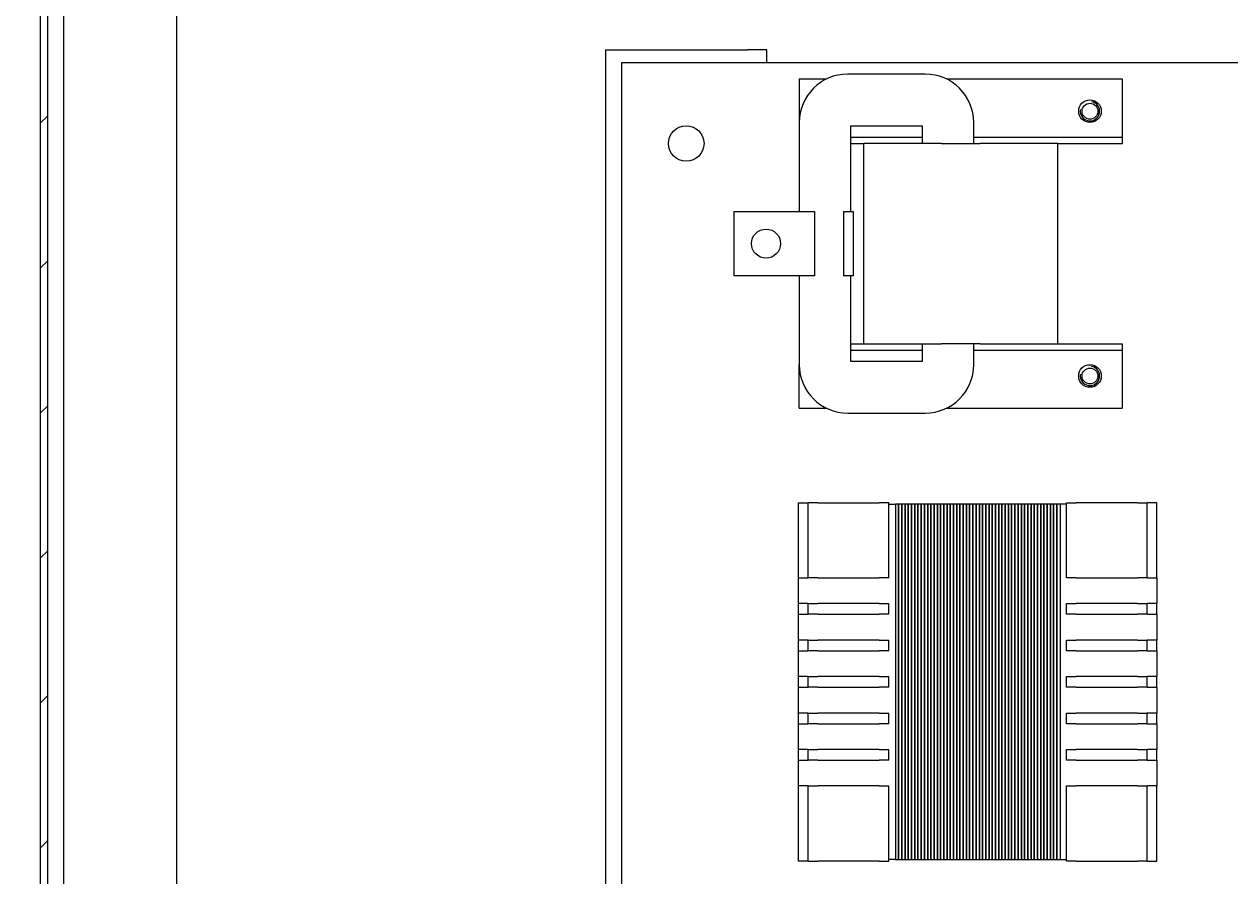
# Model space of a CAD drawing. Header units: millimetres. Extents: x 0 to 5940, y 0 to 4200.
# Drawn here: x 1788.4 to 2161.7, y 2952.2 to 3216 of the extents above; entities that cross this region are included whole.
import ezdxf

# ---------------------------------------------------------------- set-up
doc = ezdxf.new("R2010")
doc.units = ezdxf.units.MM
doc.header["$LTSCALE"] = 10
for name, color, linetype, lineweight, true_color in [('가시적인 것(ISO)', 3, 'Continuous', 5, 0x00ff00), ('가시적인 좁은 것(ISO)', 3, 'Continuous', 5, 0x00ff00), ('치수(ISO)', 2, 'Continuous', 5, 0xffff00)]:
    doc.layers.add(name, color=color, linetype=linetype, lineweight=lineweight, true_color=true_color)
doc.layers.add('해치(ISO)', color=7, linetype='Continuous', lineweight=5)
doc.styles.add('치수 텍스트_PSTEK_POSCO', font='isocp.shx')
doc.dimstyles.new('치수_PSTEK_POSCO', dxfattribs={"dimscale": 10, "dimtxt": 3.5, "dimasz": 2.5, "dimexe": 2, "dimexo": 2.5, "dimgap": 1, "dimtad": 1, "dimrnd": 1e-08, "dimdsep": 46, "dimtxsty": '치수 텍스트_PSTEK_POSCO', "dimcen": 0.09, "dimdle": 10, "dimclrd": 7, "dimclre": 7, "dimclrt": 2, "dimadec": 1, "dimazin": 2, "dimtfac": 1, "dimtmove": 0, "dimatfit": 3, "dimfxl": 1, "dimtolj": 1, "dimlwd": -1, "dimlwe": -1, "dimarcsym": 0})

# ---------------------------------------------------------------- blocks, each defined once
blk = doc.blocks.new('*D29')
at = {"layer": 'Defpoints', "color": 0, "transparency": 16777216}
for p in [(1793.36, 3525.01), (1606.82, 2775.01), (1793.36, 2775.01)]:
    blk.add_point(p, dxfattribs=at)
at = {"layer": '치수(ISO)', "color": 7, "transparency": 16777216}
for p, q in [((1768.36, 3525.01), (1586.82, 3525.01)), ((1606.82, 3500.01), (1606.82, 2800.01)), ((1768.36, 2775.01), (1586.82, 2775.01))]:
    blk.add_line(p, q, dxfattribs=at)
for points in [[(1602.65, 3500.01), (1610.99, 3500.01), (1606.82, 3525.01)], [(1602.65, 2800.01), (1610.99, 2800.01), (1606.82, 2775.01)]]:
    blk.add_solid(points, dxfattribs=at)
at = {"layer": '치수(ISO)', "color": 2, "transparency": 16777216, "insert": (1579.32, 3118.5), "char_height": 35, "attachment_point": 4, "rotation": 90, "style": '치수 텍스트_PSTEK_POSCO'}
blk.add_mtext('\\A1;750', dxfattribs=at)

msp = doc.modelspace()

# ---------------------------------------------------------------- hatches: boundary and pattern name
at = {"layer": '해치(ISO)'}
h = msp.add_hatch(dxfattribs=at)
h.set_pattern_fill('ANSI31', color=256, scale=254, style=0)
h.set_pattern_definition([(45, (0, 0), (-22.45064, 22.45064), [])])
h.paths.add_polyline_path([(2505.662, 3525.014), (2505.662, 3535.52), (2505.662, 3536.017), (2505.662, 3537.018), (2505.662, 3537.714), (2503.362, 3537.714), (2503.362, 3537.014), (2503.362, 3534.014), (2503.362, 3522.714), (2551.062, 3522.714), (2591.062, 3522.714), (2591.062, 3482.714), (2591.062, 2817.314), (2591.062, 2777.314), (2551.062, 2777.314), (2518.362, 2777.314), (2518.362, 2766.014), (2518.362, 2763.014), (2518.362, 2762.314), (2520.662, 2762.314), (2520.662, 2763.011), (2520.662, 2764.011), (2520.662, 2764.509), (2520.662, 2775.014), (2522.012, 2775.014), (2593.362, 2775.014), (2593.362, 3525.014), (2507.012, 3525.014)])
h.paths.add_polyline_path([(1793.362, 3525.014), (1793.362, 2775.014), (1860.712, 2775.014), (1862.712, 2775.014), (1866.062, 2775.014), (1866.062, 2766.014), (1866.062, 2763.014), (1866.062, 2762.314), (1868.362, 2762.314), (1868.362, 2763.011), (1868.362, 2764.011), (1868.362, 2764.509), (1868.362, 2775.014), (1868.362, 2777.314), (1835.662, 2777.314), (1795.662, 2777.314), (1795.662, 2817.314), (1795.662, 3482.714), (1795.662, 3522.714), (1835.662, 3522.714), (1883.362, 3522.714), (1883.362, 3525.014), (1883.362, 3535.52), (1883.362, 3536.017), (1883.362, 3537.018), (1883.362, 3537.714), (1881.062, 3537.714), (1881.062, 3537.014), (1881.062, 3534.014), (1881.062, 3525.014), (1877.712, 3525.014), (1875.712, 3525.014)])
h = msp.add_hatch(dxfattribs=at)
h.set_pattern_fill('ANSI31', color=256, scale=254, angle=75.00018, style=0)
h.set_pattern_definition([(120.0002, (0, 0), (-27.49626, -15.87508), [])])
edge = h.paths.add_edge_path()
edge.add_line((2554.062, 3517.714), (2581.562, 3517.714))
edge.add_ellipse((2581.562, 3513.214), major_axis=(0, 4.5), ratio=1, start_angle=270, end_angle=360, ccw=False)
edge.add_line((2586.062, 3513.214), (2586.062, 3485.714))
edge.add_ellipse((2589.062, 3485.714), major_axis=(-3, 0), ratio=1, start_angle=0, end_angle=90)
edge.add_line((2589.062, 3482.714), (2591.062, 3482.714))
edge.add_line((2591.062, 3482.714), (2591.062, 3522.714))
edge.add_line((2591.062, 3522.714), (2551.062, 3522.714))
edge.add_line((2551.062, 3522.714), (2551.062, 3520.714))
edge.add_ellipse((2554.062, 3520.714), major_axis=(-3, 0), ratio=1, start_angle=0, end_angle=90)
edge = h.paths.add_edge_path()
edge.add_line((1795.662, 3482.714), (1797.662, 3482.714))
edge.add_ellipse((1797.662, 3485.714), major_axis=(0, -3), ratio=1, start_angle=0, end_angle=90)
edge.add_line((1800.662, 3485.714), (1800.662, 3513.214))
edge.add_ellipse((1805.162, 3513.214), major_axis=(-4.5, 0), ratio=1, start_angle=270, end_angle=360, ccw=False)
edge.add_line((1805.162, 3517.714), (1832.662, 3517.714))
edge.add_ellipse((1832.662, 3520.714), major_axis=(0, -3), ratio=1, start_angle=0, end_angle=90)
edge.add_line((1835.662, 3520.714), (1835.662, 3522.714))
edge.add_line((1835.662, 3522.714), (1795.662, 3522.714))
edge.add_line((1795.662, 3522.714), (1795.662, 3482.714))
edge = h.paths.add_edge_path()
edge.add_line((1795.662, 2817.314), (1795.662, 2777.314))
edge.add_line((1795.662, 2777.314), (1835.662, 2777.314))
edge.add_line((1835.662, 2777.314), (1835.662, 2779.314))
edge.add_ellipse((1832.662, 2779.314), major_axis=(3, 0), ratio=1, start_angle=0, end_angle=90)
edge.add_line((1832.662, 2782.314), (1804.901, 2782.314))
edge.add_ellipse((1804.901, 2786.814), major_axis=(0, -4.5), ratio=1, start_angle=269.50889, end_angle=360, ccw=False)
edge.add_line((1800.401, 2786.853), (1800.636, 2814.289))
edge.add_ellipse((1797.636, 2814.314), major_axis=(3, -0.026), ratio=1, start_angle=0, end_angle=90.49111)
edge.add_line((1797.636, 2817.314), (1795.662, 2817.314))
edge = h.paths.add_edge_path()
edge.add_line((2586.088, 2814.289), (2586.323, 2786.853))
edge.add_ellipse((2581.823, 2786.814), major_axis=(4.5, 0.039), ratio=1, start_angle=269.50889, end_angle=360, ccw=False)
edge.add_line((2581.823, 2782.314), (2554.062, 2782.314))
edge.add_ellipse((2554.062, 2779.314), major_axis=(0, 3), ratio=1, start_angle=0, end_angle=90)
edge.add_line((2551.062, 2779.314), (2551.062, 2777.314))
edge.add_line((2551.062, 2777.314), (2591.062, 2777.314))
edge.add_line((2591.062, 2777.314), (2591.062, 2817.314))
edge.add_line((2591.062, 2817.314), (2589.088, 2817.314))
edge.add_ellipse((2589.088, 2814.314), major_axis=(0, 3), ratio=1, start_angle=0, end_angle=90.49111)

# ---------------------------------------------------------------- linework, layer by layer
at = {"layer": '가시적인 것(ISO)'}
for p, q in [((1793.362, 3525.014), (1793.362, 2775.014)), ((1795.662, 2777.314), (1795.662, 3522.714)), ((1800.662, 2785.303), (1800.662, 3275.014)), ((1835.662, 2817.314), (1835.662, 3275.014)), ((1968.362, 3208.014), (1968.362, 2858.014)), ((1968.362, 3208.014), (2012.362, 3208.014)), ((2018.362, 3208.014), (2012.362, 3208.014)), ((2018.362, 3204.014), (2018.362, 3208.014)), ((1973.362, 3204.014), (1973.362, 2854.014)), ((2173.362, 3204.014), (1973.362, 3204.014)), ((2067.362, 3200.514), (2043.362, 3200.514)), ((2028.362, 3199.014), (2028.362, 3185.514)), ((2028.362, 3199.014), (2036.824, 3199.014)), ((2073.9, 3199.014), (2128.362, 3199.014)), ((2128.362, 3199.014), (2128.362, 3181.014)), ((2028.362, 3185.514), (2028.362, 3158.014)), ((2044.362, 3158.014), (2044.362, 3184.514)), ((2044.362, 3184.514), (2066.362, 3184.514)), ((2066.362, 3184.514), (2066.362, 3179.014)), ((2082.362, 3179.014), (2082.362, 3185.514)), ((2044.362, 3181.014), (2066.362, 3181.014)), ((2082.362, 3181.014), (2128.362, 3181.014)), ((2128.362, 3181.014), (2128.362, 3179.014)), ((2044.362, 3179.014), (2048.362, 3179.014)), ((2072.362, 3179.014), (2048.362, 3179.014)), ((2048.362, 3117.014), (2048.362, 3179.014)), ((2072.362, 3179.014), (2084.362, 3179.014)), ((2108.362, 3179.014), (2084.362, 3179.014)), ((2108.362, 3179.014), (2128.362, 3179.014)), ((2108.362, 3117.014), (2108.362, 3179.014)), ((2008.062, 3158.014), (2033.062, 3158.014)), ((2008.062, 3158.014), (2008.062, 3138.014)), ((2033.062, 3158.014), (2033.062, 3138.014)), ((2042.062, 3158.014), (2045.062, 3158.014)), ((2042.062, 3158.014), (2042.062, 3138.014)), ((2045.062, 3158.014), (2045.062, 3138.014)), ((2033.062, 3138.014), (2008.062, 3138.014)), ((2028.362, 3138.014), (2028.362, 3110.514)), ((2045.062, 3138.014), (2042.062, 3138.014)), ((2044.362, 3111.514), (2044.362, 3138.014)), ((2044.362, 3117.014), (2048.362, 3117.014)), ((2044.362, 3115.014), (2066.362, 3115.014)), ((2048.362, 3117.014), (2072.362, 3117.014)), ((2066.362, 3117.014), (2066.362, 3111.514)), ((2084.362, 3117.014), (2072.362, 3117.014)), ((2082.362, 3110.514), (2082.362, 3117.014)), ((2082.362, 3115.014), (2128.362, 3115.014)), ((2084.362, 3117.014), (2108.362, 3117.014)), ((2108.362, 3117.014), (2128.362, 3117.014)), ((2128.362, 3117.014), (2128.362, 3115.014)), ((2128.362, 3115.014), (2128.362, 3097.014)), ((2028.362, 3097.014), (2028.362, 3110.514)), ((2066.362, 3111.514), (2044.362, 3111.514)), ((2028.362, 3097.014), (2036.824, 3097.014)), ((2043.362, 3095.514), (2067.362, 3095.514)), ((2073.9, 3097.014), (2128.362, 3097.014)), ((2028.112, 3067.764), (2031.112, 3067.764)), ((2028.112, 3044.514), (2028.112, 3067.764)), ((2034.112, 3067.764), (2031.112, 3067.764)), ((2031.112, 3044.514), (2031.112, 3067.764)), ((2034.112, 3067.764), (2053.112, 3067.764)), ((2056.112, 3067.764), (2053.112, 3067.764)), ((2056.112, 3044.514), (2056.112, 3067.764)), ((2056.112, 3067.264), (2058.112, 3067.264)), ((2058.112, 3067.364), (2059.112, 3067.364)), ((2058.112, 3067.364), (2058.112, 3067.264)), ((2058.112, 3067.264), (2058.112, 2957.264)), ((2059.112, 3067.364), (2060.112, 3067.364)), ((2059.112, 3067.364), (2059.112, 2957.164)), ((2059.112, 2957.164), (2059.112, 3067.364)), ((2060.112, 3067.364), (2061.112, 3067.364)), ((2060.112, 3067.364), (2060.112, 2957.164)), ((2060.112, 2957.164), (2060.112, 3067.364)), ((2061.112, 3067.364), (2062.112, 3067.364)), ((2061.112, 3067.364), (2061.112, 2957.164)), ((2061.112, 2957.164), (2061.112, 3067.364)), ((2062.112, 3067.364), (2063.112, 3067.364)), ((2062.112, 3067.364), (2062.112, 2957.164)), ((2062.112, 2957.164), (2062.112, 3067.364)), ((2063.112, 3067.364), (2064.112, 3067.364)), ((2063.112, 3067.364), (2063.112, 2957.164)), ((2063.112, 2957.164), (2063.112, 3067.364)), ((2064.112, 3067.364), (2065.112, 3067.364)), ((2064.112, 3067.364), (2064.112, 2957.164)), ((2064.112, 2957.164), (2064.112, 3067.364)), ((2065.112, 3067.364), (2066.112, 3067.364)), ((2065.112, 3067.364), (2065.112, 2957.164)), ((2065.112, 2957.164), (2065.112, 3067.364)), ((2066.112, 3067.364), (2067.112, 3067.364)), ((2066.112, 3067.364), (2066.112, 2957.164)), ((2066.112, 2957.164), (2066.112, 3067.364)), ((2067.112, 3067.364), (2068.112, 3067.364)), ((2067.112, 3067.364), (2067.112, 2957.164)), ((2067.112, 2957.164), (2067.112, 3067.364)), ((2068.112, 3067.364), (2069.112, 3067.364)), ((2068.112, 3067.364), (2068.112, 2957.164)), ((2068.112, 2957.164), (2068.112, 3067.364)), ((2069.112, 2957.164), (2069.112, 3067.364)), ((2069.113, 3067.364), (2070.113, 3067.364)), ((2069.113, 3067.364), (2069.113, 2957.164)), ((2070.113, 3067.364), (2071.113, 3067.364)), ((2070.113, 3067.364), (2070.113, 2957.164)), ((2070.113, 2957.164), (2070.113, 3067.364)), ((2071.113, 3067.364), (2072.113, 3067.364)), ((2071.113, 3067.364), (2071.113, 2957.164)), ((2071.113, 2957.164), (2071.113, 3067.364)), ((2072.113, 3067.364), (2073.113, 3067.364)), ((2072.113, 3067.364), (2072.113, 2957.164)), ((2072.113, 2957.164), (2072.113, 3067.364)), ((2073.113, 3067.364), (2074.113, 3067.364)), ((2073.113, 3067.364), (2073.113, 2957.164)), ((2073.113, 2957.164), (2073.113, 3067.364)), ((2074.113, 3067.364), (2075.113, 3067.364)), ((2074.113, 3067.364), (2074.113, 2957.164)), ((2074.113, 2957.164), (2074.113, 3067.364)), ((2075.113, 3067.364), (2076.113, 3067.364)), ((2075.113, 3067.364), (2075.113, 2957.164)), ((2075.113, 2957.164), (2075.113, 3067.364)), ((2076.113, 3067.364), (2077.113, 3067.364)), ((2076.113, 3067.364), (2076.113, 2957.164)), ((2076.113, 2957.164), (2076.113, 3067.364)), ((2077.113, 3067.364), (2078.113, 3067.364)), ((2077.113, 3067.364), (2077.113, 2957.164)), ((2077.113, 2957.164), (2077.113, 3067.364)), ((2078.113, 3067.364), (2079.113, 3067.364)), ((2078.113, 3067.364), (2078.113, 2957.164)), ((2078.113, 2957.164), (2078.113, 3067.364)), ((2079.113, 3067.364), (2080.113, 3067.364)), ((2079.113, 3067.364), (2079.113, 2957.164)), ((2079.113, 2957.164), (2079.113, 3067.364)), ((2080.113, 3067.364), (2081.113, 3067.364)), ((2080.113, 3067.364), (2080.113, 2957.164)), ((2080.113, 2957.164), (2080.113, 3067.364)), ((2081.113, 3067.364), (2082.113, 3067.364)), ((2081.113, 3067.364), (2081.113, 2957.164)), ((2081.113, 2957.164), (2081.113, 3067.364)), ((2082.113, 3067.364), (2083.113, 3067.364)), ((2082.113, 3067.364), (2082.113, 2957.164)), ((2082.113, 2957.164), (2082.113, 3067.364)), ((2083.113, 3067.364), (2084.113, 3067.364)), ((2083.113, 3067.364), (2083.113, 2957.164)), ((2083.113, 2957.164), (2083.113, 3067.364)), ((2084.113, 3067.364), (2085.113, 3067.364)), ((2084.113, 3067.364), (2084.113, 2957.164)), ((2084.113, 2957.164), (2084.113, 3067.364)), ((2085.113, 3067.364), (2086.113, 3067.364)), ((2085.113, 3067.364), (2085.113, 2957.164)), ((2085.113, 2957.164), (2085.113, 3067.364)), ((2086.113, 2957.164), (2086.113, 3067.364)), ((2086.114, 3067.364), (2087.114, 3067.364)), ((2086.114, 3067.364), (2086.114, 2957.164)), ((2087.114, 3067.364), (2088.114, 3067.364)), ((2087.114, 3067.364), (2087.114, 2957.164)), ((2087.114, 2957.164), (2087.114, 3067.364)), ((2088.114, 3067.364), (2089.114, 3067.364)), ((2088.114, 3067.364), (2088.114, 2957.164)), ((2088.114, 2957.164), (2088.114, 3067.364)), ((2089.114, 3067.364), (2090.114, 3067.364)), ((2089.114, 3067.364), (2089.114, 2957.164)), ((2089.114, 2957.164), (2089.114, 3067.364)), ((2090.114, 3067.364), (2091.114, 3067.364)), ((2090.114, 3067.364), (2090.114, 2957.164)), ((2090.114, 2957.164), (2090.114, 3067.364)), ((2091.114, 3067.364), (2092.114, 3067.364)), ((2091.114, 3067.364), (2091.114, 2957.164)), ((2091.114, 2957.164), (2091.114, 3067.364)), ((2092.114, 3067.364), (2093.114, 3067.364)), ((2092.114, 3067.364), (2092.114, 2957.164)), ((2092.114, 2957.164), (2092.114, 3067.364)), ((2093.114, 3067.364), (2094.114, 3067.364)), ((2093.114, 3067.364), (2093.114, 2957.164)), ((2093.114, 2957.164), (2093.114, 3067.364)), ((2094.114, 3067.364), (2095.114, 3067.364)), ((2094.114, 3067.364), (2094.114, 2957.164)), ((2094.114, 2957.164), (2094.114, 3067.364)), ((2095.114, 3067.364), (2096.114, 3067.364)), ((2095.114, 3067.364), (2095.114, 2957.164)), ((2095.114, 2957.164), (2095.114, 3067.364)), ((2096.114, 3067.364), (2097.114, 3067.364)), ((2096.114, 3067.364), (2096.114, 2957.164)), ((2096.114, 2957.164), (2096.114, 3067.364)), ((2097.114, 3067.364), (2098.114, 3067.364)), ((2097.114, 3067.364), (2097.114, 2957.164)), ((2097.114, 2957.164), (2097.114, 3067.364)), ((2098.114, 3067.364), (2099.114, 3067.364)), ((2098.114, 3067.364), (2098.114, 2957.164)), ((2098.114, 2957.164), (2098.114, 3067.364)), ((2099.114, 3067.364), (2100.114, 3067.364)), ((2099.114, 3067.364), (2099.114, 2957.164)), ((2099.114, 2957.164), (2099.114, 3067.364)), ((2100.114, 3067.364), (2101.114, 3067.364)), ((2100.114, 3067.364), (2100.114, 2957.164)), ((2100.114, 2957.164), (2100.114, 3067.364)), ((2101.114, 3067.364), (2102.114, 3067.364)), ((2101.114, 3067.364), (2101.114, 2957.164)), ((2101.114, 2957.164), (2101.114, 3067.364)), ((2102.114, 2957.164), (2102.114, 3067.364)), ((2102.115, 3067.364), (2103.115, 3067.364)), ((2102.115, 3067.364), (2102.115, 2957.164)), ((2103.115, 3067.364), (2104.115, 3067.364)), ((2103.115, 3067.364), (2103.115, 2957.164)), ((2103.115, 2957.164), (2103.115, 3067.364)), ((2104.115, 3067.364), (2105.115, 3067.364)), ((2104.115, 3067.364), (2104.115, 2957.164)), ((2104.115, 2957.164), (2104.115, 3067.364)), ((2105.115, 3067.364), (2106.115, 3067.364)), ((2105.115, 3067.364), (2105.115, 2957.164)), ((2105.115, 2957.164), (2105.115, 3067.364)), ((2106.115, 3067.364), (2107.115, 3067.364)), ((2106.115, 3067.364), (2106.115, 2957.164)), ((2106.115, 2957.164), (2106.115, 3067.364)), ((2107.115, 3067.364), (2108.115, 3067.364)), ((2107.115, 3067.364), (2107.115, 2957.164)), ((2107.115, 2957.164), (2107.115, 3067.364)), ((2108.115, 3067.364), (2109.115, 3067.364)), ((2108.115, 3067.364), (2108.115, 2957.164)), ((2108.115, 2957.164), (2108.115, 3067.364)), ((2109.112, 3067.264), (2109.112, 2957.264)), ((2111.112, 3067.264), (2109.112, 3067.264)), ((2109.115, 3067.264), (2109.115, 3067.364)), ((2111.112, 3044.514), (2111.112, 3067.764)), ((2111.112, 3067.764), (2114.112, 3067.764)), ((2133.112, 3067.764), (2114.112, 3067.764)), ((2133.112, 3067.764), (2136.112, 3067.764)), ((2136.112, 3044.514), (2136.112, 3067.764)), ((2139.112, 3067.764), (2136.112, 3067.764)), ((2139.112, 3044.514), (2139.112, 3067.764)), ((2059.112, 3050.664), (2059.112, 3050.664)), ((2060.112, 3050.664), (2060.112, 3050.664)), ((2061.112, 3050.664), (2061.112, 3050.664)), ((2062.112, 3050.664), (2062.112, 3050.664)), ((2063.112, 3050.664), (2063.112, 3050.664)), ((2064.112, 3050.664), (2064.112, 3050.664)), ((2065.112, 3050.664), (2065.112, 3050.664)), ((2066.112, 3050.664), (2066.112, 3050.664)), ((2067.112, 3050.664), (2067.112, 3050.664)), ((2068.112, 3050.664), (2068.112, 3050.664)), ((2069.113, 3050.664), (2069.112, 3050.664)), ((2070.113, 3050.664), (2070.113, 3050.664)), ((2071.113, 3050.664), (2071.113, 3050.664)), ((2072.113, 3050.664), (2072.113, 3050.664)), ((2073.113, 3050.664), (2073.113, 3050.664)), ((2074.113, 3050.664), (2074.113, 3050.664)), ((2075.113, 3050.664), (2075.113, 3050.664)), ((2076.113, 3050.664), (2076.113, 3050.664)), ((2077.113, 3050.664), (2077.113, 3050.664)), ((2078.113, 3050.664), (2078.113, 3050.664)), ((2079.113, 3050.664), (2079.113, 3050.664)), ((2080.113, 3050.664), (2080.113, 3050.664)), ((2081.113, 3050.664), (2081.113, 3050.664)), ((2082.113, 3050.664), (2082.113, 3050.664)), ((2083.113, 3050.664), (2083.113, 3050.664)), ((2084.113, 3050.664), (2084.113, 3050.664)), ((2085.113, 3050.664), (2085.113, 3050.664)), ((2086.114, 3050.664), (2086.113, 3050.664)), ((2087.114, 3050.664), (2087.114, 3050.664)), ((2088.114, 3050.664), (2088.114, 3050.664)), ((2089.114, 3050.664), (2089.114, 3050.664)), ((2090.114, 3050.664), (2090.114, 3050.664)), ((2091.114, 3050.664), (2091.114, 3050.664)), ((2092.114, 3050.664), (2092.114, 3050.664)), ((2093.114, 3050.664), (2093.114, 3050.664)), ((2094.114, 3050.664), (2094.114, 3050.664)), ((2095.114, 3050.664), (2095.114, 3050.664)), ((2096.114, 3050.664), (2096.114, 3050.664)), ((2097.114, 3050.664), (2097.114, 3050.664)), ((2098.114, 3050.664), (2098.114, 3050.664)), ((2099.114, 3050.664), (2099.114, 3050.664)), ((2100.114, 3050.664), (2100.114, 3050.664)), ((2101.114, 3050.664), (2101.114, 3050.664)), ((2102.115, 3050.664), (2102.114, 3050.664)), ((2103.115, 3050.664), (2103.115, 3050.664)), ((2104.115, 3050.664), (2104.115, 3050.664)), ((2105.115, 3050.664), (2105.115, 3050.664)), ((2106.115, 3050.664), (2106.115, 3050.664)), ((2107.115, 3050.664), (2107.115, 3050.664)), ((2108.115, 3050.664), (2108.115, 3050.664)), ((2028.112, 3044.514), (2031.112, 3044.514)), ((2028.112, 3036.514), (2028.112, 3044.514)), ((2034.112, 3044.514), (2031.112, 3044.514)), ((2034.112, 3044.514), (2053.112, 3044.514)), ((2056.112, 3044.514), (2053.112, 3044.514)), ((2114.112, 3044.514), (2111.112, 3044.514)), ((2114.112, 3044.514), (2133.112, 3044.514)), ((2136.112, 3044.514), (2133.112, 3044.514)), ((2136.112, 3044.514), (2139.112, 3044.514)), ((2139.112, 3044.514), (2139.112, 3036.514)), ((2031.112, 3036.514), (2028.112, 3036.514)), ((2028.112, 3033.214), (2028.112, 3036.514)), ((2031.112, 3036.514), (2034.112, 3036.514)), ((2031.112, 3033.214), (2031.112, 3036.514)), ((2053.112, 3036.514), (2034.112, 3036.514)), ((2053.112, 3036.514), (2056.112, 3036.514)), ((2056.112, 3033.214), (2056.112, 3036.514)), ((2111.112, 3036.514), (2114.112, 3036.514)), ((2111.112, 3033.214), (2111.112, 3036.514)), ((2133.112, 3036.514), (2114.112, 3036.514)), ((2133.112, 3036.514), (2136.112, 3036.514)), ((2139.112, 3036.514), (2136.112, 3036.514)), ((2136.112, 3033.214), (2136.112, 3036.514)), ((2139.112, 3033.214), (2139.112, 3036.514)), ((2028.112, 3033.214), (2031.112, 3033.214)), ((2028.112, 3025.214), (2028.112, 3033.214)), ((2034.112, 3033.214), (2031.112, 3033.214)), ((2034.112, 3033.214), (2053.112, 3033.214)), ((2056.112, 3033.214), (2053.112, 3033.214)), ((2114.112, 3033.214), (2111.112, 3033.214)), ((2114.112, 3033.214), (2133.112, 3033.214)), ((2136.112, 3033.214), (2133.112, 3033.214)), ((2136.112, 3033.214), (2139.112, 3033.214)), ((2139.112, 3033.214), (2139.112, 3025.214)), ((2031.112, 3025.214), (2028.112, 3025.214)), ((2028.112, 3021.914), (2028.112, 3025.214)), ((2031.112, 3025.214), (2034.112, 3025.214)), ((2031.112, 3021.914), (2031.112, 3025.214)), ((2053.112, 3025.214), (2034.112, 3025.214)), ((2053.112, 3025.214), (2056.112, 3025.214)), ((2056.112, 3021.914), (2056.112, 3025.214)), ((2111.112, 3025.214), (2114.112, 3025.214)), ((2111.112, 3021.914), (2111.112, 3025.214)), ((2133.112, 3025.214), (2114.112, 3025.214)), ((2133.112, 3025.214), (2136.112, 3025.214)), ((2139.112, 3025.214), (2136.112, 3025.214)), ((2136.112, 3021.914), (2136.112, 3025.214)), ((2139.112, 3021.914), (2139.112, 3025.214)), ((2028.112, 3013.914), (2028.112, 3021.914)), ((2028.112, 3021.914), (2031.112, 3021.914)), ((2034.112, 3021.914), (2031.112, 3021.914)), ((2034.112, 3021.914), (2053.112, 3021.914)), ((2056.112, 3021.914), (2053.112, 3021.914)), ((2114.112, 3021.914), (2111.112, 3021.914)), ((2114.112, 3021.914), (2133.112, 3021.914)), ((2136.112, 3021.914), (2133.112, 3021.914)), ((2136.112, 3021.914), (2139.112, 3021.914)), ((2139.112, 3021.914), (2139.112, 3013.914)), ((2028.112, 3010.614), (2028.112, 3013.914)), ((2031.112, 3013.914), (2028.112, 3013.914)), ((2031.112, 3010.614), (2031.112, 3013.914)), ((2031.112, 3013.914), (2034.112, 3013.914)), ((2053.112, 3013.914), (2034.112, 3013.914)), ((2053.112, 3013.914), (2056.112, 3013.914)), ((2056.112, 3010.614), (2056.112, 3013.914)), ((2111.112, 3010.614), (2111.112, 3013.914)), ((2111.112, 3013.914), (2114.112, 3013.914)), ((2133.112, 3013.914), (2114.112, 3013.914)), ((2133.112, 3013.914), (2136.112, 3013.914)), ((2136.112, 3010.614), (2136.112, 3013.914)), ((2139.112, 3013.914), (2136.112, 3013.914)), ((2139.112, 3010.614), (2139.112, 3013.914)), ((2028.112, 3010.614), (2031.112, 3010.614)), ((2028.112, 3002.614), (2028.112, 3010.614)), ((2034.112, 3010.614), (2031.112, 3010.614)), ((2034.112, 3010.614), (2053.112, 3010.614)), ((2056.112, 3010.614), (2053.112, 3010.614)), ((2114.112, 3010.614), (2111.112, 3010.614)), ((2114.112, 3010.614), (2133.112, 3010.614)), ((2136.112, 3010.614), (2133.112, 3010.614)), ((2136.112, 3010.614), (2139.112, 3010.614)), ((2139.112, 3010.614), (2139.112, 3002.614)), ((2031.112, 3002.614), (2028.112, 3002.614)), ((2028.112, 2999.314), (2028.112, 3002.614)), ((2031.112, 3002.614), (2034.112, 3002.614)), ((2031.112, 2999.314), (2031.112, 3002.614)), ((2053.112, 3002.614), (2034.112, 3002.614)), ((2053.112, 3002.614), (2056.112, 3002.614)), ((2056.112, 2999.314), (2056.112, 3002.614)), ((2111.112, 3002.614), (2114.112, 3002.614)), ((2111.112, 2999.314), (2111.112, 3002.614)), ((2133.112, 3002.614), (2114.112, 3002.614)), ((2133.112, 3002.614), (2136.112, 3002.614)), ((2139.112, 3002.614), (2136.112, 3002.614)), ((2136.112, 2999.314), (2136.112, 3002.614)), ((2139.112, 2999.314), (2139.112, 3002.614)), ((2028.112, 2999.314), (2031.112, 2999.314)), ((2028.112, 2991.314), (2028.112, 2999.314)), ((2034.112, 2999.314), (2031.112, 2999.314)), ((2034.112, 2999.314), (2053.112, 2999.314)), ((2056.112, 2999.314), (2053.112, 2999.314)), ((2114.112, 2999.314), (2111.112, 2999.314)), ((2114.112, 2999.314), (2133.112, 2999.314)), ((2136.112, 2999.314), (2133.112, 2999.314)), ((2136.112, 2999.314), (2139.112, 2999.314)), ((2139.112, 2999.314), (2139.112, 2991.314)), ((2031.112, 2991.314), (2028.112, 2991.314)), ((2028.112, 2988.014), (2028.112, 2991.314)), ((2031.112, 2991.314), (2034.112, 2991.314)), ((2031.112, 2988.014), (2031.112, 2991.314)), ((2053.112, 2991.314), (2034.112, 2991.314)), ((2053.112, 2991.314), (2056.112, 2991.314)), ((2056.112, 2988.014), (2056.112, 2991.314)), ((2111.112, 2991.314), (2114.112, 2991.314)), ((2111.112, 2988.014), (2111.112, 2991.314)), ((2133.112, 2991.314), (2114.112, 2991.314)), ((2133.112, 2991.314), (2136.112, 2991.314)), ((2139.112, 2991.314), (2136.112, 2991.314)), ((2136.112, 2988.014), (2136.112, 2991.314)), ((2139.112, 2988.014), (2139.112, 2991.314)), ((2028.112, 2988.014), (2031.112, 2988.014)), ((2028.112, 2980.014), (2028.112, 2988.014)), ((2034.112, 2988.014), (2031.112, 2988.014)), ((2034.112, 2988.014), (2053.112, 2988.014)), ((2056.112, 2988.014), (2053.112, 2988.014)), ((2114.112, 2988.014), (2111.112, 2988.014)), ((2114.112, 2988.014), (2133.112, 2988.014)), ((2136.112, 2988.014), (2133.112, 2988.014)), ((2136.112, 2988.014), (2139.112, 2988.014)), ((2139.112, 2988.014), (2139.112, 2980.014)), ((2031.112, 2980.014), (2028.112, 2980.014)), ((2028.112, 2956.764), (2028.112, 2980.014)), ((2031.112, 2980.014), (2034.112, 2980.014)), ((2031.112, 2956.764), (2031.112, 2980.014)), ((2053.112, 2980.014), (2034.112, 2980.014)), ((2053.112, 2980.014), (2056.112, 2980.014)), ((2056.112, 2956.764), (2056.112, 2980.014)), ((2111.112, 2980.014), (2114.112, 2980.014)), ((2111.112, 2956.764), (2111.112, 2980.014)), ((2133.112, 2980.014), (2114.112, 2980.014)), ((2133.112, 2980.014), (2136.112, 2980.014)), ((2139.112, 2980.014), (2136.112, 2980.014)), ((2136.112, 2956.764), (2136.112, 2980.014)), ((2139.112, 2956.764), (2139.112, 2980.014)), ((2059.112, 2973.864), (2059.112, 2973.864)), ((2060.112, 2973.864), (2060.112, 2973.864)), ((2061.112, 2973.864), (2061.112, 2973.864)), ((2062.112, 2973.864), (2062.112, 2973.864)), ((2063.112, 2973.864), (2063.112, 2973.864)), ((2064.112, 2973.864), (2064.112, 2973.864)), ((2065.112, 2973.864), (2065.112, 2973.864)), ((2066.112, 2973.864), (2066.112, 2973.864)), ((2067.112, 2973.864), (2067.112, 2973.864)), ((2068.112, 2973.864), (2068.112, 2973.864)), ((2069.112, 2973.864), (2069.113, 2973.864)), ((2070.113, 2973.864), (2070.113, 2973.864)), ((2071.113, 2973.864), (2071.113, 2973.864)), ((2072.113, 2973.864), (2072.113, 2973.864)), ((2073.113, 2973.864), (2073.113, 2973.864)), ((2074.113, 2973.864), (2074.113, 2973.864)), ((2075.113, 2973.864), (2075.113, 2973.864)), ((2076.113, 2973.864), (2076.113, 2973.864)), ((2077.113, 2973.864), (2077.113, 2973.864)), ((2078.113, 2973.864), (2078.113, 2973.864)), ((2079.113, 2973.864), (2079.113, 2973.864)), ((2080.113, 2973.864), (2080.113, 2973.864)), ((2081.113, 2973.864), (2081.113, 2973.864)), ((2082.113, 2973.864), (2082.113, 2973.864)), ((2083.113, 2973.864), (2083.113, 2973.864)), ((2084.113, 2973.864), (2084.113, 2973.864)), ((2085.113, 2973.864), (2085.113, 2973.864)), ((2086.113, 2973.864), (2086.114, 2973.864)), ((2087.114, 2973.864), (2087.114, 2973.864)), ((2088.114, 2973.864), (2088.114, 2973.864)), ((2089.114, 2973.864), (2089.114, 2973.864)), ((2090.114, 2973.864), (2090.114, 2973.864)), ((2091.114, 2973.864), (2091.114, 2973.864)), ((2092.114, 2973.864), (2092.114, 2973.864)), ((2093.114, 2973.864), (2093.114, 2973.864)), ((2094.114, 2973.864), (2094.114, 2973.864)), ((2095.114, 2973.864), (2095.114, 2973.864)), ((2096.114, 2973.864), (2096.114, 2973.864)), ((2097.114, 2973.864), (2097.114, 2973.864)), ((2098.114, 2973.864), (2098.114, 2973.864)), ((2099.114, 2973.864), (2099.114, 2973.864)), ((2100.114, 2973.864), (2100.114, 2973.864)), ((2101.114, 2973.864), (2101.114, 2973.864)), ((2102.114, 2973.864), (2102.115, 2973.864)), ((2103.115, 2973.864), (2103.115, 2973.864)), ((2104.115, 2973.864), (2104.115, 2973.864)), ((2105.115, 2973.864), (2105.115, 2973.864)), ((2106.115, 2973.864), (2106.115, 2973.864)), ((2107.115, 2973.864), (2107.115, 2973.864)), ((2108.115, 2973.864), (2108.115, 2973.864)), ((2031.112, 2956.764), (2028.112, 2956.764)), ((2031.112, 2956.764), (2034.112, 2956.764)), ((2053.112, 2956.764), (2034.112, 2956.764)), ((2053.112, 2956.764), (2056.112, 2956.764)), ((2058.112, 2957.264), (2056.112, 2957.264)), ((2058.112, 2957.264), (2058.112, 2957.164)), ((2059.112, 2957.164), (2058.112, 2957.164)), ((2060.112, 2957.164), (2059.112, 2957.164)), ((2061.112, 2957.164), (2060.112, 2957.164)), ((2062.112, 2957.164), (2061.112, 2957.164)), ((2063.112, 2957.164), (2062.112, 2957.164)), ((2064.112, 2957.164), (2063.112, 2957.164)), ((2065.112, 2957.164), (2064.112, 2957.164)), ((2066.112, 2957.164), (2065.112, 2957.164)), ((2067.112, 2957.164), (2066.112, 2957.164)), ((2068.112, 2957.164), (2067.112, 2957.164)), ((2069.112, 2957.164), (2068.112, 2957.164)), ((2070.113, 2957.164), (2069.113, 2957.164)), ((2071.113, 2957.164), (2070.113, 2957.164)), ((2072.113, 2957.164), (2071.113, 2957.164)), ((2073.113, 2957.164), (2072.113, 2957.164)), ((2074.113, 2957.164), (2073.113, 2957.164)), ((2075.113, 2957.164), (2074.113, 2957.164)), ((2076.113, 2957.164), (2075.113, 2957.164)), ((2077.113, 2957.164), (2076.113, 2957.164)), ((2078.113, 2957.164), (2077.113, 2957.164)), ((2079.113, 2957.164), (2078.113, 2957.164)), ((2080.113, 2957.164), (2079.113, 2957.164)), ((2081.113, 2957.164), (2080.113, 2957.164)), ((2082.113, 2957.164), (2081.113, 2957.164)), ((2083.113, 2957.164), (2082.113, 2957.164)), ((2084.113, 2957.164), (2083.113, 2957.164)), ((2085.113, 2957.164), (2084.113, 2957.164)), ((2086.113, 2957.164), (2085.113, 2957.164)), ((2087.114, 2957.164), (2086.114, 2957.164)), ((2088.114, 2957.164), (2087.114, 2957.164)), ((2089.114, 2957.164), (2088.114, 2957.164)), ((2090.114, 2957.164), (2089.114, 2957.164)), ((2091.114, 2957.164), (2090.114, 2957.164)), ((2092.114, 2957.164), (2091.114, 2957.164)), ((2093.114, 2957.164), (2092.114, 2957.164)), ((2094.114, 2957.164), (2093.114, 2957.164)), ((2095.114, 2957.164), (2094.114, 2957.164)), ((2096.114, 2957.164), (2095.114, 2957.164)), ((2097.114, 2957.164), (2096.114, 2957.164)), ((2098.114, 2957.164), (2097.114, 2957.164)), ((2099.114, 2957.164), (2098.114, 2957.164)), ((2100.114, 2957.164), (2099.114, 2957.164)), ((2101.114, 2957.164), (2100.114, 2957.164)), ((2102.114, 2957.164), (2101.114, 2957.164)), ((2103.115, 2957.164), (2102.115, 2957.164)), ((2104.115, 2957.164), (2103.115, 2957.164)), ((2105.115, 2957.164), (2104.115, 2957.164)), ((2106.115, 2957.164), (2105.115, 2957.164)), ((2107.115, 2957.164), (2106.115, 2957.164)), ((2108.115, 2957.164), (2107.115, 2957.164)), ((2109.115, 2957.164), (2108.115, 2957.164)), ((2109.112, 2957.264), (2111.112, 2957.264)), ((2109.115, 2957.164), (2109.115, 2957.264)), ((2114.112, 2956.764), (2111.112, 2956.764)), ((2114.112, 2956.764), (2133.112, 2956.764)), ((2136.112, 2956.764), (2133.112, 2956.764)), ((2136.112, 2956.764), (2139.112, 2956.764))]:
    msp.add_line(p, q, dxfattribs=at)
for centre, radius in [((2118.362, 3189.014), 3.5), ((2118.362, 3189.014), 2.458), ((1993.362, 3179.014), 5.5), ((2018.062, 3148.014), 4.5), ((2118.362, 3107.014), 3.5), ((2118.362, 3107.014), 2.458)]:
    msp.add_circle(centre, radius, dxfattribs=at)
for centre, start, end in [((2043.362, 3185.514), 90, 180), ((2067.362, 3185.514), 0, 90), ((2043.362, 3110.514), 180, 270), ((2067.362, 3110.514), 270, 0)]:
    msp.add_arc(centre, 15, start, end, dxfattribs=at)
at = {"layer": '가시적인 좁은 것(ISO)'}
for centre in [(2118.362, 3189.014), (2118.362, 3107.014)]:
    msp.add_arc(centre, 3, 170, 80, dxfattribs=at)

# ---------------------------------------------------------------- dimensions: what is measured, and where the dimension line sits
at = {"layer": '치수(ISO)', "color": 7}
dim = msp.add_linear_dim(base=(1606.822, 2775.014), p1=(1793.362, 3525.014), p2=(1793.362, 2775.014), angle=90, dimstyle='치수_PSTEK_POSCO', override={"dimdec": 2, "dimtp": 0, "dimtm": 0, "dimtdec": 2, "dimtofl": 0, "dimatfit": 1}, dxfattribs=at)
dim.commit()
dim.dimension.update_dxf_attribs({"geometry": '*D29', "text_midpoint": (1606.822, 3150.014), "dimtype": 160})

doc.saveas('drawing.dxf')
